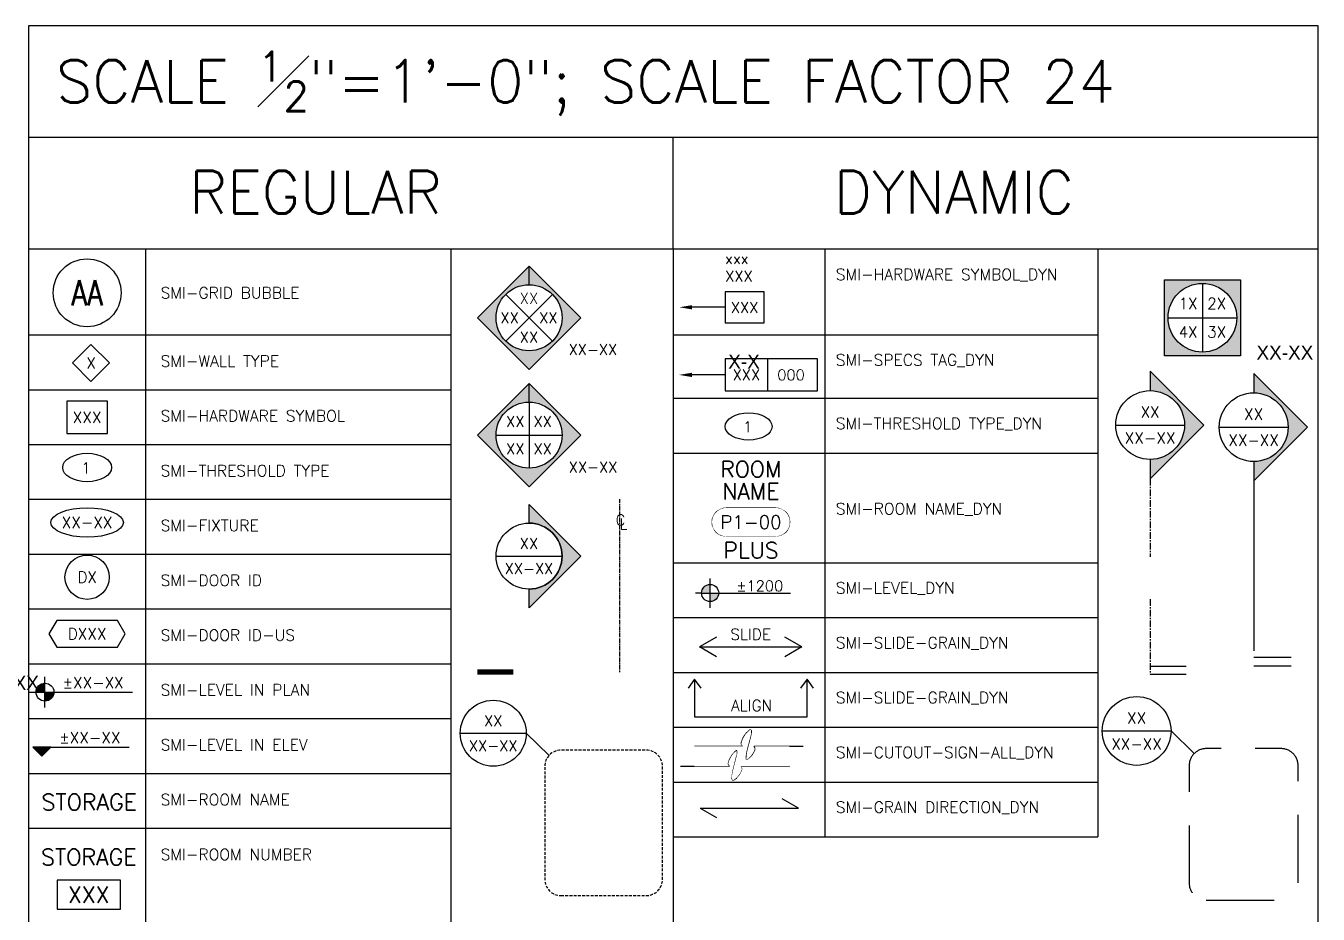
# Model space of a CAD drawing. Header units: inches. Extents: x -11160 to 9368, y -3485 to 2663.
# Drawn here: x -4643.3 to -4415, y 978.6 to 1135.6 of the extents above; entities that cross this region are included whole.
import ezdxf
from ezdxf.enums import TextEntityAlignment as Align

# ---------------------------------------------------------------- set-up
doc = ezdxf.new("R2018")
doc.units = ezdxf.units.IN
doc.header["$MEASUREMENT"] = 0
doc.set_wipeout_variables(frame=1)
for name, pattern in [('AUDIT_D_100415104425-1', [0]), ('CENTER', [2, 1.25, -0.25, 0.25, -0.25]), ('CENTER2', [1.125, 0.75, -0.125, 0.125, -0.125]), ('HIDDENX2', [0.75, 0.5, -0.25]), ('PHANTOM2', [1.25, 0.625, -0.125, 0.125, -0.125, 0.125, -0.125])]:
    doc.linetypes.add(name, pattern=pattern)
doc.layers.add('A-ARCH-NOTE', color=2, linetype='AUDIT_D_100415104425-1', lineweight=20)
doc.layers.add('SM-A-NOTE', color=2, linetype='Continuous')
doc.layers.add('SM-I-Ctrl-Wout', color=197, linetype='Continuous')
doc.styles.add('ATTRIBUTES', font='romans.shx')
doc.styles.add('ATTRIBUTES-1', font='romans.shx', dxfattribs={"height": 0.082031})
doc.styles.add('SIMPLEX', font='simplex.shx')
doc.styles.add('SMI-1', font='romans.shx', dxfattribs={"height": 0.082031})
doc.styles.add('SMI-24', font='romans.shx', dxfattribs={"height": 2})
doc.styles.add('SMM-1', font='romans.shx', dxfattribs={"height": 2})

# ---------------------------------------------------------------- blocks, each defined once
blk = doc.blocks.new('SMI-4way-elev_dyn')
h = blk.add_hatch(color=8)
h.paths.add_polyline_path([(-0.2802, 0.2802), (-0.2802, -0.2802), (0.2802, -0.2802), (0.2802, 0.2802)])
h.paths.add_polyline_path([(0.2531, 0, 1), (-0.2531, 0, 1)], flags=16)
h.paths.add_polyline_path([(-0.1881, -0.1666), (-0.0065, -0.1666), (-0.0065, -0.0436), (-0.1881, -0.0436)], flags=8)
h.paths.add_polyline_path([(0.0221, -0.1666), (0.1998, -0.1666), (0.1998, -0.0436), (0.0221, -0.0436)], flags=8)
h.paths.add_polyline_path([(0.0221, 0.0436), (0.1998, 0.0436), (0.1998, 0.1666), (0.0221, 0.1666)], flags=8)
h.paths.add_polyline_path([(-0.194, 0.0436), (-0.0397, 0.0436), (-0.0397, 0.1666), (-0.194, 0.1666)], flags=8)
at = {"color": 3}
for p, q in [((0, 0.2531), (0, -0.2531)), ((-0.2531, 0), (0.2531, 0))]:
    blk.add_line(p, q, dxfattribs=at)
at = {"color": 8}
blk.add_lwpolyline([(-0.2802, -0.2802), (-0.2802, 0.2802), (0.2802, 0.2802), (0.2802, -0.2802)], close=True, dxfattribs=at)
at = {"color": 3}
blk.add_circle((0, 0), 0.2531, dxfattribs=at)
at = {"color": 8}
blk.add_circle((0, 0), 0.2531, dxfattribs=at)
at = {"color": 2, "style": 'ATTRIBUTES-1'}
for tag, p in [('N1', (-0.1051, 0.1051)), ('N2', (0.1051, 0.1051)), ('N4', (-0.1051, -0.1051)), ('N3', (0.1051, -0.1051))]:
    blk.add_attdef(tag, text='', height=0.082, dxfattribs=at).set_placement(p, align=Align.MIDDLE_CENTER)
at = {"color": 2, "lineweight": 30, "flags": 104}
blk.add_attdef('PAGE', text='', height=0.082, dxfattribs=at).set_placement((0.398, -0.2046), align=Align.TOP_LEFT)
blk = doc.blocks.new('SMI-cline-symbol')
at = {"color": 2, "char_height": 0.082, "width": 2.236011, "style": 'SMI-1'}
for s, insert, attachment_point in [('C', (-0.0294, 0.1137), 1), ('L', (0, 0), 7)]:
    blk.add_mtext(s, dxfattribs=dict(at, insert=insert, attachment_point=attachment_point))
blk = doc.blocks.new('SMI-4_way_angled_elevation_symbol')
at = {"color": 2}
for p, q in [((4.36, 4.36), (-4.36, -4.36)), ((-4.36, 4.36), (4.36, -4.36))]:
    blk.add_line(p, q, dxfattribs=at)
blk.add_circle((0, 0), 6.17, dxfattribs=at)
at = {"color": 2, "style": 'ATTRIBUTES-1'}
for p in [(0, 3.62), (-3.62, 0), (3.62, 0), (0, -3.62)]:
    blk.add_attdef('NO', text='', height=2, dxfattribs=at).set_placement(p, align=Align.MIDDLE_CENTER)
blk.add_attdef('PAGE', text='', height=2, dxfattribs=at).set_placement((7.41, -4.97), align=Align.TOP_LEFT)
blk = doc.blocks.new('SMM-reference-bubble')
at = {"color": 3}
blk.add_line((-6.17, 0), (6.17, 0), dxfattribs=at)
blk.add_circle((0, 0), 6.17, dxfattribs=at)
at = {"color": 2, "style": 'ATTRIBUTES-1'}
for tag, p in [('NO', (0, 2.34)), ('PAGE', (0, -2.34))]:
    blk.add_attdef(tag, text='', height=2, dxfattribs=at).set_placement(p, align=Align.MIDDLE_CENTER)
blk = doc.blocks.new('*U141')
at = {"color": 3}
blk.add_line((0, -44.7), (6.74, -44.7), dxfattribs=at)
at = {"color": 5}
blk.add_line((0, -46.22), (6.74, -46.22), dxfattribs=at)
at = {"color": 5, "linetype": 'CENTER'}
for points in [[(0, -9.66), (0, -24.23)], [(0, -32.17), (0, -46.22)]]:
    blk.add_lwpolyline(points, dxfattribs=at)
blk = doc.blocks.new('*U142')
at = {"layer": 'A-ARCH-NOTE', "color": 3}
blk.add_lwpolyline([(-4.63, -4.76, -1), (-4.63, 0.53), (4.63, 0.53, -1), (4.63, -4.76)], format="xyb", close=True, dxfattribs=at)
at = {"color": 0, "style": 'SIMPLEX'}
blk.add_attdef('P1-00', text='', height=2.5, dxfattribs=at).set_placement((0, -2.11), align=Align.MIDDLE)
at = {"layer": 'A-ARCH-NOTE', "color": 4, "style": 'ATTRIBUTES-1'}
for tag, p in [('RM_NAME2', (0, 6.3)), ('RM_NAME', (0, 2.14)), ('MISC', (0.03, -8.89))]:
    blk.add_attdef(tag, text='', height=3, dxfattribs=at).set_placement(p, align=Align.CENTER)
blk.add_wipeout([(0, 0.53), (4.63, 0.53), (4.91, 0.51), (5.09, 0.49), (5.57, 0.35), (5.95, 0.17), (6.3, -0.07), (6.63, -0.39), (6.93, -0.82), (7.09, -1.15), (7.22, -1.62), (7.27, -2.11), (7.22, -2.61), (7.09, -3.08), (6.93, -3.41), (6.63, -3.84), (6.3, -4.16), (5.95, -4.4), (5.57, -4.58), (5.09, -4.72), (4.91, -4.74), (4.63, -4.76), (0, -4.76), (-4.63, -4.76), (-4.91, -4.74), (-5.09, -4.72), (-5.57, -4.58), (-5.95, -4.4), (-6.3, -4.16), (-6.63, -3.84), (-6.93, -3.41), (-7.09, -3.08), (-7.22, -2.61), (-7.27, -2.11), (-7.22, -1.62), (-7.09, -1.15), (-6.93, -0.82), (-6.63, -0.39), (-6.3, -0.07), (-5.95, 0.17), (-5.57, 0.35), (-5.09, 0.49), (-4.91, 0.51), (-4.63, 0.53)]).dxf.layer = 'SM-I-Ctrl-Wout'
blk = doc.blocks.new('*U145')
at = {"color": 1}
blk.add_lwpolyline([(0, -2.91), (7.29, -2.91), (7.29, 2.91), (0, 2.91)], close=True, dxfattribs=at)
blk.add_lwpolyline([(-6.19, 0.02, 0.8, 0, 0), (-8.59, 0.02, 0, 0, 0)], format="xyseb", dxfattribs=at)
for points in [[(-4.2, 0.02), (-6.19, 0.02)], [(0, 0.02), (-4.2, 0.02)]]:
    blk.add_lwpolyline(points, dxfattribs=at)
at = {"color": 2, "style": 'ATTRIBUTES-1'}
for tag, p in [('NAME2', (0, 9.13)), ('NAME1', (0, 5.82))]:
    blk.add_attdef(tag, text='', height=2, dxfattribs=at).set_placement(p, align=Align.MIDDLE_LEFT)
blk.add_attdef('NO.', text='', height=2, dxfattribs=at).set_placement((3.64, 0), align=Align.MIDDLE_CENTER)
blk = doc.blocks.new('*U200')
at = {"color": 1}
blk.add_line((7.93, 3.02), (7.93, -2.98), dxfattribs=at)
at = {"color": 0}
blk.add_lwpolyline([(0, -2.98), (17.23, -2.98), (17.23, 3.02), (0, 3.02)], close=True, dxfattribs=at)
at = {"color": 1, "linetype": 'ByBlock'}
blk.add_lwpolyline([(-6.22, 0.02, 0.8, 0, 0), (-8.62, 0.02, 0, 0, 0)], format="xyseb", dxfattribs=at)
for points in [[(-4.8, 0.02), (-6.22, 0.02)], [(0, 0.02), (-4.8, 0.02)]]:
    blk.add_lwpolyline(points, dxfattribs=at)
at = {"color": 2, "lineweight": 30, "flags": 104}
blk.add_attdef('NAME', text='', height=2, dxfattribs=at).set_placement((0.57, 3.83), align=Align.BOTTOM_LEFT)
at = {"color": 2, "style": 'SMM-1'}
blk.add_attdef('TYP', text='', height=2, dxfattribs=at).set_placement((3.96, 0.02), align=Align.MIDDLE_CENTER)
blk.add_attdef('XXX', text='', height=2, dxfattribs=at).set_placement((9.73, 0.02), align=Align.MIDDLE_LEFT)
blk = doc.blocks.new('*U147')
at = {"linetype": 'ByBlock'}
for points in [[(-0.328, 0.188), (0.129, 0.188, -0.35878), (0.113, 0.222, -0.158891), (0.191, 0.34, -0.660676), (0.202, 0.336, -0.099894), (0.193, 0.272), (0.16, 0.144, 0.063527), (0.151, 0.074, 0.712672), (0.172, 0.064, 0.165502), (0.24, 0.151, 0.321469), (0.232, 0.188), (0.69, 0.188)], [(-0.457, 0), (0, 0, -0.35878), (-0.015, 0.034, -0.158891), (0.062, 0.152, -0.660676), (0.073, 0.148, -0.099894), (0.064, 0.084), (0.032, -0.044, 0.063527), (0.023, -0.113, 0.712672), (0.043, -0.124, 0.165502), (0.112, -0.036, 0.321469), (0.104, 0), (0.561, 0)]]:
    blk.add_lwpolyline(points, format="xyb", dxfattribs=at)
at = {"color": 191, "linetype": 'ByBlock'}
blk.add_wipeout([(-0.328, 0.188), (-0.328, 0), (0, 0), (-0.007, 0.005), (-0.011, 0.009), (-0.014, 0.014), (-0.016, 0.021), (-0.016, 0.027), (-0.015, 0.034), (-0.012, 0.045), (-0.009, 0.055), (-0.004, 0.067), (0.002, 0.078), (0.009, 0.091), (0.014, 0.099), (0.021, 0.11), (0.027, 0.117), (0.034, 0.125), (0.039, 0.131), (0.046, 0.138), (0.052, 0.144), (0.059, 0.15), (0.065, 0.154), (0.069, 0.154), (0.071, 0.149), (0.073, 0.144), (0.073, 0.131), (0.072, 0.115), (0.07, 0.105), (0.068, 0.096), (0.064, 0.084), (0.061, 0.069), (0.058, 0.059), (0.055, 0.049), (0.052, 0.035), (0.048, 0.02), (0.045, 0.01), (0.041, -0.008), (0.038, -0.019), (0.034, -0.034), (0.031, -0.048), (0.027, -0.063), (0.025, -0.08), (0.023, -0.098), (0.023, -0.117), (0.024, -0.121), (0.026, -0.124), (0.029, -0.126), (0.037, -0.127), (0.046, -0.122), (0.055, -0.115), (0.063, -0.109), (0.074, -0.098), (0.08, -0.091), (0.089, -0.079), (0.096, -0.069), (0.101, -0.06), (0.106, -0.05), (0.112, -0.036), (0.114, -0.026), (0.114, -0.017), (0.111, -0.009), (0.106, -0.002), (0.104, 0), (0.561, 0), (0.561, 0.188), (0.232, 0.188), (0.237, 0.183), (0.24, 0.177), (0.242, 0.171), (0.243, 0.166), (0.243, 0.16), (0.241, 0.154), (0.239, 0.147), (0.236, 0.141), (0.231, 0.13), (0.227, 0.122), (0.22, 0.112), (0.216, 0.106), (0.211, 0.099), (0.205, 0.093), (0.199, 0.086), (0.193, 0.081), (0.187, 0.076), (0.181, 0.071), (0.175, 0.066), (0.172, 0.064), (0.169, 0.062), (0.165, 0.061), (0.162, 0.061), (0.16, 0.061), (0.158, 0.062), (0.155, 0.064), (0.153, 0.066), (0.152, 0.068), (0.151, 0.07), (0.151, 0.074), (0.152, 0.087), (0.153, 0.104), (0.156, 0.126), (0.159, 0.14), (0.162, 0.15), (0.164, 0.16), (0.168, 0.173), (0.169, 0.18), (0.172, 0.19), (0.176, 0.204), (0.179, 0.217), (0.182, 0.228), (0.185, 0.24), (0.189, 0.254), (0.193, 0.27), (0.196, 0.28), (0.198, 0.287), (0.2, 0.298), (0.201, 0.308), (0.202, 0.315), (0.202, 0.326), (0.202, 0.33), (0.201, 0.337), (0.201, 0.337), (0.199, 0.34), (0.198, 0.341), (0.194, 0.342), (0.191, 0.34), (0.186, 0.336), (0.177, 0.328), (0.168, 0.319), (0.16, 0.31), (0.149, 0.297), (0.138, 0.279), (0.131, 0.267), (0.125, 0.255), (0.121, 0.245), (0.117, 0.235), (0.113, 0.222), (0.112, 0.212), (0.113, 0.206), (0.116, 0.199), (0.12, 0.194), (0.123, 0.191), (0.129, 0.188)], dxfattribs=at).dxf.layer = 'SM-I-Ctrl-Wout'
blk = doc.blocks.new('SMI-section_right')
at = {"color": 3}
blk.add_line((-6.17, 0), (6.17, 0), dxfattribs=at)
blk.add_circle((0, 0), 6.17, dxfattribs=at)
at = {"color": 2, "style": 'ATTRIBUTES-1'}
for tag, p in [('NO', (0, 2.34)), ('PAGE', (0, -2.34))]:
    blk.add_attdef(tag, text='', height=2, dxfattribs=at).set_placement(p, align=Align.MIDDLE_CENTER)
blk = doc.blocks.new('SM_TAG FULL ARROW')
for points in [[(6.17, 0), (9.66, 0), (0, 9.66), (-9.66, 0), (-6.17, 0, -1)], [(-6.17, 0), (-9.66, 0), (0, -9.66), (9.66, 0), (6.17, 0, -1)]]:
    blk.add_hatch(color=252).paths.add_polyline_path(points)
at = {"color": 8}
blk.add_line((6.17, 0), (9.66, 0), dxfattribs=at)
blk.add_line((6.17, 0), (9.66, 0), dxfattribs=at)
blk.add_lwpolyline([(-9.66, 0), (0, 9.66), (9.66, 0), (0, -9.66)], close=True, dxfattribs=at)
blk.add_circle((0, 0), 6.17, dxfattribs=at)
blk = doc.blocks.new('SMI-4_way_elevation_symbol')
at = {"color": 3}
for p, q in [((0, 6.17), (0, -6.17)), ((-6.17, 0), (6.17, 0))]:
    blk.add_line(p, q, dxfattribs=at)
blk.add_circle((0, 0), 6.17, dxfattribs=at)
at = {"color": 2, "style": 'ATTRIBUTES-1'}
for p in [(-2.56, 2.56), (2.56, 2.56), (-2.56, -2.56), (2.56, -2.56)]:
    blk.add_attdef('NO', text='', height=2, dxfattribs=at).set_placement(p, align=Align.MIDDLE_CENTER)
blk.add_attdef('PAGE', text='', height=2, dxfattribs=at).set_placement((7.44, -4.99), align=Align.TOP_LEFT)
blk = doc.blocks.new('SM_TAG ARROW')
blk.add_hatch(color=8).paths.add_polyline_path([(0, -6.17), (0, -9.66), (9.66, 0), (0, 9.66), (0, 6.17, -1)])
at = {"color": 8}
blk.add_lwpolyline([(0, -6.17, 1), (0, 6.17), (0, 9.66), (9.66, 0), (0, -9.66)], format="xyb", close=True, dxfattribs=at)
blk = doc.blocks.new('*U149')
at = {"color": 3}
blk.add_ellipse((4.3, -0.07), major_axis=(4.38, 0), ratio=0.581778, dxfattribs=at)
at = {"color": 2, "style": 'ATTRIBUTES-1'}
blk.add_attdef('TRASH_NO.', text='', height=2, dxfattribs=at).set_placement((4.13, -1.14), align=Align.CENTER)
blk = doc.blocks.new('*U150')
h = blk.add_hatch(color=9)
h.paths.add_polyline_path([(0, 1.6, 0.414214), (-1.6, 0), (0, 0)])
h.paths.add_polyline_path([(1.6, 0), (0, 0), (0, -1.6, 0.414214)])
at = {"color": 3}
for p, q in [((0, -2.75), (0, 2.75)), ((-1.6, 0), (-2.75, 0)), ((-1.6, 0), (15.05, 0))]:
    blk.add_line(p, q, dxfattribs=at)
blk.add_circle((0, 0), 1.6, dxfattribs=at)
at = {"color": 2, "style": 'ATTRIBUTES-1'}
blk.add_attdef('LEVEL', text='', height=2, dxfattribs=at).set_placement((4.92, -0.27), align=Align.BOTTOM_LEFT)
blk = doc.blocks.new('SMI-grain_direction_DYN')
for p, q in [((0, 0), (3.05, -1.76)), ((0, 0), (18.36, 0)), ((18.36, 0), (15.31, 1.76))]:
    blk.add_line(p, q)
blk = doc.blocks.new('*U157')
at = {"color": 1}
for points in [[(0.0477, -0.0674), (0, 0), (-0.0477, -0.0674)], [(0, 0), (0, -0.2781), (0.8279, -0.2781), (0.8279, 0)], [(0.8755, -0.0674), (0.8279, 0), (0.7802, -0.0674)]]:
    blk.add_lwpolyline(points, dxfattribs=at)
at = {"color": 2, "style": 'SMM-1', "flags": 8}
blk.add_attdef('ALIGN', text='', height=0.082, dxfattribs=at).set_placement((0.4191, -0.194), align=Align.MIDDLE_CENTER)
blk = doc.blocks.new('SMI-walltype')
at = {"color": 3}
blk.add_lwpolyline([(-0.0013, -0.1357), (0.1348, 0.0004), (-0.0013, 0.1365), (-0.1374, 0.0004)], close=True, dxfattribs=at)
at = {"color": 2, "style": 'ATTRIBUTES-1'}
blk.add_attdef('WALL_TYPE_NO.', text='', height=0.082, dxfattribs=at).set_placement((0, 0), align=Align.MIDDLE_CENTER)
blk = doc.blocks.new('*U163')
at = {"color": 1}
for p, q in [((-0.2515, 0.0722), (-0.3765, 0)), ((0.3765, 0), (0.2515, -0.0722))]:
    blk.add_line(p, q, dxfattribs=at)
blk.add_lwpolyline([(-0.2515, -0.0722), (-0.3765, 0), (0.3765, 0), (0.2515, 0.0722)], dxfattribs=at)
at = {"color": 2, "style": 'SMI-1', "flags": 8}
blk.add_attdef('TEXT', text='', height=0.082, dxfattribs=at).set_placement((0, 0.0925), align=Align.MIDDLE_CENTER)
blk = doc.blocks.new('*U164')
at = {"color": 5, "linetype": 'CENTER'}
blk.add_line((0, -0.3963), (0, -1.7573), dxfattribs=at)
at = {"color": 3}
blk.add_line((0, -1.6948), (0.2763, -1.6948), dxfattribs=at)
at = {"color": 5}
blk.add_line((0, -1.7573), (0.2763, -1.7573), dxfattribs=at)
blk = doc.blocks.new('*U204')
h = blk.add_hatch(color=8)
edge = h.paths.add_edge_path()
edge.add_line((0.3963, 0), (0, 0.3963))
edge.add_line((0, 0.3963), (0, 0.2531))
edge.add_arc((0, 0), 0.2531, -90, 90, ccw=False)
edge.add_line((0, -0.2531), (0, -0.3963))
edge.add_line((0, -0.3963), (0.3963, 0))
at = {"color": 3}
blk.add_line((-0.2531, 0), (0.2531, 0), dxfattribs=at)
at = {"color": 8}
blk.add_lwpolyline([(0.3963, 0), (0, 0.3963), (0, 0.2531, -1), (0, -0.2531), (0, -0.3963)], format="xyb", close=True, dxfattribs=at)
at = {"color": 3}
blk.add_circle((0, 0), 0.2531, dxfattribs=at)
at = {"color": 2, "style": 'SMI-1', "flags": 8}
for tag, p in [('NO', (0, 0.096)), ('PAGE', (0, -0.096))]:
    blk.add_attdef(tag, text='', height=0.082, dxfattribs=at).set_placement(p, align=Align.MIDDLE_CENTER)
blk = doc.blocks.new('SMI-room_number')
at = {"color": 3}
blk.add_lwpolyline([(0, -0.1074), (0.4683, -0.1074), (0.4683, 0.1074), (0, 0.1074)], close=True, dxfattribs=at)
at = {"color": 4, "style": 'ATTRIBUTES'}
blk.add_attdef('R_NAME', text='', height=0.1197, dxfattribs=at).set_placement((0.2341, 0.2773), align=Align.MIDDLE_CENTER)
at = {"color": 2, "style": 'ATTRIBUTES'}
blk.add_attdef('NO.', text='', height=0.1197, dxfattribs=at).set_placement((0.2341, 0), align=Align.MIDDLE_CENTER)
blk = doc.blocks.new('SMI-room_name')
at = {"color": 4, "style": 'ATTRIBUTES'}
blk.add_attdef('R_NAME', text='', height=0.1197, dxfattribs=at).set_placement((0, 0), align=Align.MIDDLE_CENTER)
blk = doc.blocks.new('*U205')
at = {"color": 3}
for p, q in [((-0.6397, 0.6876), (-0.1335, 0.6876)), ((-0.1335, 0.6876), (0.0366, 0.521))]:
    blk.add_line(p, q, dxfattribs=at)
at = {"color": 3, "linetype": 'HIDDENX2', "flags": 128}
blk.add_lwpolyline([(0.125, -0.5576), (0.6769, -0.5576, 0.414214), (0.8019, -0.4326), (0.8019, 0.4326, 0.414214), (0.6769, 0.5576), (0.125, 0.5576, 0.414214), (0, 0.4326), (0, -0.4326, 0.414214)], format="xyb", close=True, dxfattribs=at)
at = {"color": 3}
blk.add_circle((-0.3866, 0.6876), 0.2531, dxfattribs=at)
at = {"color": 2, "style": 'SMI-1', "flags": 8}
for tag, p in [('#', (-0.3866, 0.7836)), ('##', (-0.3866, 0.5916))]:
    blk.add_attdef(tag, text='', height=0.082, dxfattribs=at).set_placement(p, align=Align.MIDDLE_CENTER)
blk = doc.blocks.new('SMI-grid_bubble')
at = {"linetype": 'Continuous'}
blk.add_circle((0, 0), 0.25, dxfattribs=at)
at = {"color": 2, "linetype": 'Continuous', "style": 'SMI-1', "width": 0.8}
blk.add_attdef('XX', text='', height=0.1875, dxfattribs=at).set_placement((0, 0), align=Align.MIDDLE_CENTER)
blk = doc.blocks.new('SMI-hardware_symbol')
at = {"color": 1}
blk.add_lwpolyline([(-0.1493, -0.1193), (0.1494, -0.1193), (0.1494, 0.1192), (-0.1493, 0.1192)], close=True, dxfattribs=at)
at = {"color": 2, "style": 'ATTRIBUTES-1'}
blk.add_attdef('NO.', text='', height=0.082, dxfattribs=at).set_placement((0, 0), align=Align.MIDDLE_CENTER)
blk = doc.blocks.new('SMI-trash_type')
at = {"color": 3}
blk.add_ellipse((0, 0), major_axis=(0.1797, 0), ratio=0.581778, dxfattribs=at)
at = {"color": 2, "style": 'ATTRIBUTES-1'}
blk.add_attdef('TRASH_NO.', text='', height=0.082, dxfattribs=at).set_placement((-0.0072, -0.0441), align=Align.CENTER)
blk = doc.blocks.new('SMI-fixture')
at = {"color": 3}
blk.add_ellipse((0, 0), major_axis=(0.2668, 0), ratio=0.405564, dxfattribs=at)
at = {"color": 2, "style": 'ATTRIBUTES-1'}
blk.add_attdef('FIXTURE_NO.', text='', height=0.082, dxfattribs=at).set_placement((0, 0), align=Align.MIDDLE_CENTER)
blk = doc.blocks.new('SMI-door-ID')
at = {"color": 2}
blk.add_circle((-0.001, -0.0007), 0.1633, dxfattribs=at)
at = {"color": 2, "style": 'ATTRIBUTES-1'}
blk.add_attdef('DOOR_NO.', text='', height=0.082, dxfattribs=at).set_placement((0, 0), align=Align.MIDDLE_CENTER)
blk = doc.blocks.new('SMI-door-ID-US')
at = {"color": 2}
blk.add_lwpolyline([(0.2243, 0.0986), (-0.2241, 0.0986), (-0.281, 0), (-0.2241, -0.0986), (0.2243, -0.0986), (0.2812, 0)], close=True, dxfattribs=at)
at = {"color": 2, "style": 'ATTRIBUTES-1'}
blk.add_attdef('DOOR_ID', text='', height=0.082, dxfattribs=at).set_placement((0, 0), align=Align.MIDDLE_CENTER)
blk = doc.blocks.new('SMI-level_in_plan')
at = {"color": 3}
for p, q in [((0, -0.1129), (0, 0.1129)), ((-0.1129, 0), (0.6433, 0)), ((-0.0652, 0.0089), (-0.0089, 0.0652)), ((-0.0641, 0), (0.0016, 0.0658)), ((-0.062, 0.022), (-0.022, 0.062)), ((-0.0542, 0), (0, 0.0542)), ((-0.0442, 0), (0, 0.0442)), ((-0.0343, 0), (0, 0.0343)), ((-0.0244, 0), (0, 0.0244)), ((-0.0144, 0), (0, 0.0144)), ((-0.0045, 0), (0, 0.0045)), ((0.0641, 0), (-0.0016, -0.0658)), ((0.0045, 0), (0, -0.0045)), ((0.0244, 0), (0, -0.0244)), ((0.0144, 0), (0, -0.0144)), ((0.0343, 0), (0, -0.0343)), ((0.0442, 0), (0, -0.0442)), ((0.0542, 0), (0, -0.0542)), ((0.0652, -0.0089), (0.0089, -0.0652)), ((0.062, -0.022), (0.022, -0.062))]:
    blk.add_line(p, q, dxfattribs=at)
blk.add_circle((0, 0), 0.0658, dxfattribs=at)
at = {"color": 2, "style": 'ATTRIBUTES-1'}
blk.add_attdef('LEVEL', text='', height=0.082, dxfattribs=at).set_placement((0.3545, 0.0702), align=Align.MIDDLE_CENTER)
blk = doc.blocks.new('SMI-level_in_elev')
at = {"color": 3}
for p, q in [((-0.0658, 0.0658), (0.6433, 0.0658)), ((-0.06, 0.06), (-0.0542, 0.0658)), ((-0.055, 0.055), (-0.0442, 0.0658)), ((-0.05, 0.05), (-0.0343, 0.0658)), ((-0.0451, 0.0451), (-0.0244, 0.0658)), ((-0.0401, 0.0401), (-0.0144, 0.0658)), ((-0.0351, 0.0351), (-0.0045, 0.0658)), ((0.0045, 0.0658), (-0.0307, 0.0307)), ((0.0144, 0.0658), (-0.0257, 0.0257)), ((0.0244, 0.0658), (-0.0207, 0.0207)), ((0.0343, 0.0658), (-0.0157, 0.0157)), ((0.0442, 0.0658), (-0.0108, 0.0108)), ((0.0542, 0.0658), (-0.0058, 0.0058)), ((0.0641, 0.0658), (-0.0008, 0.0008))]:
    blk.add_line(p, q, dxfattribs=at)
blk.add_lwpolyline([(-0.0658, 0.0658), (0, 0), (0.0658, 0.0658), (-0.0658, 0.0658)], dxfattribs=at)
at = {"color": 2, "style": 'ATTRIBUTES-1'}
blk.add_attdef('LEVEL', text='', height=0.082, dxfattribs=at).set_placement((0.3545, 0.136), align=Align.MIDDLE_CENTER)

msp = doc.modelspace()

# ---------------------------------------------------------------- linework, layer by layer
at = {"color": 30}
msp.add_line((-4528.89782, 1096.07509), (-4528.89782, 1115.82373), dxfattribs=at)
for p, q in [((-4622.16266, 1096.07509), (-4622.16266, 932.99147)), ((-4568.19026, 1096.07509), (-4568.19026, 923.30146)), ((-4502.15426, 1096.07509), (-4502.15426, 992.21636)), ((-4453.89499, 1096.07509), (-4453.89499, 992.21636)), ((-4642.82051, 1080.95327), (-4568.19026, 1080.95327)), ((-4528.89782, 1080.95327), (-4453.89499, 1080.95327)), ((-4642.82051, 1071.26326), (-4568.19026, 1071.26326)), ((-4528.89782, 1069.73645), (-4453.89499, 1069.73645)), ((-4642.82051, 1061.57325), (-4568.19026, 1061.57325)), ((-4528.89782, 1060.04644), (-4453.89499, 1060.04644)), ((-4642.82051, 1051.88324), (-4568.19026, 1051.88324)), ((-4642.82051, 1042.19323), (-4568.19026, 1042.19323)), ((-4642.82051, 1032.50322), (-4568.19026, 1032.50322)), ((-4528.89782, 1030.97641), (-4453.89499, 1030.97641)), ((-4642.82051, 1022.81321), (-4568.19026, 1022.81321)), ((-4528.89782, 1021.2864), (-4453.89499, 1021.2864)), ((-4642.82051, 1013.1232), (-4568.19026, 1013.1232)), ((-4642.82051, 1003.43319), (-4568.19026, 1003.43319)), ((-4642.82051, 993.74318), (-4568.19026, 993.74318)), ((-4528.89782, 992.21636), (-4453.89499, 992.21636))]:
    msp.add_line(p, q)
at = {"color": 8, "linetype": 'CENTER2'}
msp.add_line((-4538.40472, 1051.92902), (-4538.40472, 1021.34655), dxfattribs=at)
at = {"color": 3}
msp.add_line((-4554.87707, 1010.53773), (-4550.85286, 1006.61888), dxfattribs=at)
at = {"color": 30}
for points in [[(-4414.97513, 1115.82373), (-4414.97513, 1135.57236), (-4642.82051, 1135.57236), (-4642.82051, 1115.82373)], [(-4414.97513, 1096.07509), (-4414.97513, 1115.82373), (-4642.82051, 1115.82373), (-4642.82051, 1096.07509)], [(-4528.89782, 1096.07509), (-4642.82051, 1096.07509), (-4642.82051, 903.92144), (-4528.89782, 903.92144)]]:
    msp.add_lwpolyline(points, dxfattribs=at)
msp.add_lwpolyline([(-4528.89782, 903.92144), (-4414.97513, 903.92144), (-4414.97513, 1096.07509), (-4528.89782, 1096.07509)], close=True, dxfattribs=at)
at = {"color": 5, "linetype": 'PHANTOM2', "ltscale": 0.5}
msp.add_lwpolyline([(-4563.53451, 1051.92902, 0, 0, 0), (-4563.53451, 1021.34655, 0.94488, 0.94488, 0), (-4557.1681, 1021.34655, 0, 0, 0)], format="xyseb", dxfattribs=at)
at = {"color": 3, "linetype": 'HIDDENX2', "flags": 128}
msp.add_lwpolyline([(-4548.73747, 981.84846), (-4533.67392, 981.84846, 0.414213562), (-4530.79392, 984.72846), (-4530.79392, 1004.66451, 0.414213562), (-4533.67392, 1007.54451), (-4548.73747, 1007.54451, 0.414213562), (-4551.61747, 1004.66451), (-4551.61747, 984.72846, 0.414213562)], format="xyb", close=True, dxfattribs=at)

# ---------------------------------------------------------------- block references
at = {"color": 0}
ref = msp.add_blockref('SMI-grid_bubble', (-4632.45713, 1088.38406), dxfattribs=dict(at, xscale=24, yscale=24, zscale=24))
ref.add_attrib('XX', 'AA', dxfattribs={"color": 0, "linetype": 'Continuous', "height": 4.5, "style": 'SMI-1', "width": 0.8}).set_placement((-4632.45713, 1088.38406), align=Align.MIDDLE_CENTER)
for name, p, xscale, yscale, zscale, values in [('*U145', (-4519.7283, 1085.80735), 0.9448818897637795, 0.9448818897637795, 0.9448818897637795, {'NO.': 'XXX', 'NAME1': 'XXX', 'NAME2': 'xxx'}), ('*U204', (-4444.655, 1065.01577), 24, 24, 24, {'NO': 'XX', 'PAGE': 'XX-XX'}), ('*U204', (-4426.36756, 1064.63532), 24, 24, 24, {'NO': 'XX', 'PAGE': 'XX-XX'}), ('SMI-hardware_symbol', (-4632.45827, 1066.37506), 24, 24, 24, {'NO.': 'XXX'}), ('*U149', (-4519.65765, 1064.83144), 0.9448818897637795, 0.9448818897637795, 0.9448818897637795, {'TRASH_NO.': '1'}), ('SMI-section_right', (-4554.38977, 1041.8439), 0.9448818897637795, 0.9448818897637795, 0.9448818897637795, {'NO': 'XX', 'PAGE': 'XX-XX'}), ('*U150', (-4522.3974, 1035.32005), 0.9448818897637795, 0.9448818897637795, 0.9448818897637795, {'LEVEL': '%%p1200'}), ('SMI-door-ID-US', (-4632.45876, 1028.10146), 24, 24, 24, {'DOOR_ID': 'DXXX'}), ('*U163', (-4515.23166, 1025.79785), 24, 24, 24, {'TEXT': 'SLIDE'}), ('*U157', (-4525.13089, 1020.10419), 24, 24, 24, {'ALIGN': 'ALIGN'}), ('SMM-reference-bubble', (-4560.70907, 1010.53773), 0.9448818897637795, 0.9448818897637795, 0.9448818897637795, {'NO': 'XX', 'PAGE': 'XX-XX'}), ('*U205', (-4437.76563, 994.43566), 24, 24, 24, {'#': 'XX', '##': 'XX-XX'}), ('SMI-room_name', (-4632.08158, 998.37441), 24, 24, 24, {'R_NAME': 'STORAGE'}), ('SMI-room_number', (-4637.77632, 982.00158), 24, 24, 24, {'NO.': 'XXX', 'R_NAME': 'STORAGE'})]:
    msp.add_blockref(name, p, dxfattribs=dict(xscale=xscale, yscale=yscale, zscale=zscale)).add_auto_attribs(values)
at = {"xscale": 0.9448818897637817, "yscale": 0.9448818897637817, "zscale": 0.9448818897637817, "rotation": 90}
for p in [(-4554.38977, 1083.98245), (-4554.38977, 1063.24057)]:
    msp.add_blockref('SM_TAG FULL ARROW', p, dxfattribs=at)
ref = msp.add_blockref('SMI-4_way_angled_elevation_symbol', (-4554.38977, 1083.98245), dxfattribs=dict(xscale=0.9448818897637795, yscale=0.9448818897637795, zscale=0.9448818897637795))
ref.add_attrib('PAGE', 'XX-XX', dxfattribs={"color": 2, "height": 1.89, "style": 'ATTRIBUTES-1'}).set_placement((-4547.38947, 1079.28996), align=Align.TOP_LEFT)
ref.add_attrib('NO', 'XX', dxfattribs={"color": 2, "height": 1.89, "style": 'ATTRIBUTES-1'}).set_placement((-4557.81489, 1083.98245), align=Align.MIDDLE_CENTER)
ref.add_attrib('NO', 'XX', dxfattribs={"color": 2, "height": 1.89, "style": 'ATTRIBUTES-1'}).set_placement((-4554.38977, 1080.55733), align=Align.MIDDLE_CENTER)
ref.add_attrib('NO', 'XX', dxfattribs={"color": 2, "height": 1.89, "style": 'ATTRIBUTES-1'}).set_placement((-4550.96465, 1083.98245), align=Align.MIDDLE_CENTER)
ref.add_attrib('NO', 'XX', dxfattribs={"color": 2, "height": 1.89, "style": 'ATTRIBUTES-1'}).set_placement((-4554.38977, 1087.40756), align=Align.MIDDLE_CENTER)
ref = msp.add_blockref('SMI-4way-elev_dyn', (-4435.42046, 1083.98245), dxfattribs=dict(xscale=23.99999999999998, yscale=23.99999999999998, zscale=23.99999999999998))
ref.add_attrib('N1', '1X', dxfattribs={"color": 2, "height": 1.96875, "style": 'ATTRIBUTES-1'}).set_placement((-4437.9433, 1086.50528), align=Align.MIDDLE_CENTER)
ref.add_attrib('N2', '2X', dxfattribs={"color": 2, "height": 1.96875, "style": 'ATTRIBUTES-1'}).set_placement((-4432.89763, 1086.50528), align=Align.MIDDLE_CENTER)
ref.add_attrib('N3', '3X', dxfattribs={"color": 2, "height": 1.96875, "style": 'ATTRIBUTES-1'}).set_placement((-4432.89763, 1081.45961), align=Align.MIDDLE_CENTER)
ref.add_attrib('N4', '4X', dxfattribs={"color": 2, "height": 1.96875, "style": 'ATTRIBUTES-1'}).set_placement((-4437.9433, 1081.45961), align=Align.MIDDLE_CENTER)
lines = msp.add_mtext('XX-XX', dxfattribs={"color": 2, "insert": (-4425.86825, 1079.07102), "char_height": 2.5, "attachment_point": 1})
ref.add_attrib('PAGE', '', (-4425.86825, 1079.07102), dxfattribs={"flags": 104}).embed_mtext(lines)
at = {"color": 0, "xscale": 24, "yscale": 24, "zscale": 24}
for name, p, values in [('SMI-walltype', (-4631.75051, 1075.98355), {'WALL_TYPE_NO.': 'X'}), ('SMI-trash_type', (-4632.45713, 1057.50438), {'TRASH_NO.': '1'}), ('SMI-fixture', (-4632.45713, 1047.79284), {'FIXTURE_NO.': 'XX-XX'}), ('SMI-door-ID', (-4632.43273, 1038.12425), {'DOOR_NO.': 'DX'}), ('SMI-level_in_plan', (-4639.90647, 1017.80972), {'LEVEL': '%%pXX-XX'}), ('SMI-level_in_elev', (-4640.47142, 1006.50605), {'LEVEL': '%%pXX-XX'})]:
    msp.add_blockref(name, p, dxfattribs=at).add_auto_attribs(values)
at = {"color": 1}
ref = msp.add_blockref('*U200', (-4519.7283, 1073.85823), dxfattribs=dict(at, xscale=0.9448818897637795, yscale=0.9448818897637795, zscale=0.9448818897637795))
ref.add_attrib('TYP', 'XXX', dxfattribs={"layer": 'SM-A-NOTE', "height": 1.889764, "style": 'SMM-1'}).set_placement((-4515.98205, 1073.87764), align=Align.MIDDLE_CENTER)
ref.add_attrib('XXX', '000', dxfattribs={"layer": 'SM-A-NOTE', "height": 1.889764, "style": 'SMM-1'}).set_placement((-4510.53234, 1073.87764), align=Align.MIDDLE_LEFT)
lines = msp.add_mtext('X-X', dxfattribs={"color": 2, "insert": (-4519.19174, 1077.47302), "char_height": 2.5, "attachment_point": 1})
ref.add_attrib('NAME', '', (-4519.19174, 1077.47302), dxfattribs={"flags": 104}).embed_mtext(lines)
ref = msp.add_blockref('SMI-4_way_elevation_symbol', (-4554.38977, 1063.24057), dxfattribs=dict(xscale=0.9448818897637795, yscale=0.9448818897637795, zscale=0.9448818897637795))
ref.add_attrib('PAGE', 'XX-XX', dxfattribs={"color": 2, "height": 1.89, "style": 'ATTRIBUTES-1'}).set_placement((-4547.36326, 1058.5256), align=Align.TOP_LEFT)
ref.add_attrib('NO', 'XX', dxfattribs={"color": 2, "height": 1.89, "style": 'ATTRIBUTES-1'}).set_placement((-4556.81169, 1060.81865), align=Align.MIDDLE_CENTER)
ref.add_attrib('NO', 'XX', dxfattribs={"color": 2, "height": 1.89, "style": 'ATTRIBUTES-1'}).set_placement((-4551.96785, 1060.81865), align=Align.MIDDLE_CENTER)
ref.add_attrib('NO', 'XX', dxfattribs={"color": 2, "height": 1.89, "style": 'ATTRIBUTES-1'}).set_placement((-4551.96785, 1065.6625), align=Align.MIDDLE_CENTER)
ref.add_attrib('NO', 'XX', dxfattribs={"color": 2, "height": 1.89, "style": 'ATTRIBUTES-1'}).set_placement((-4556.81169, 1065.6625), align=Align.MIDDLE_CENTER)
for name, p, xscale, yscale, zscale in [('*U141', (-4444.655, 1064.63532), 0.9448818897637795, 0.9448818897637795, 0.9448818897637795), ('*U164', (-4426.36756, 1064.63532), 24, 24, 24), ('SM_TAG ARROW', (-4554.38977, 1041.8439), 0.9448818897637795, 0.9448818897637795, 0.9448818897637795), ('SMI-cline-symbol', (-4538.40472, 1046.57604), 23.04000000000001, 23.04000000000001, 23.04000000000001), ('SMI-grain_direction_DYN', (-4524.13603, 997.28414), 0.9448818897637795, 0.9448818897637795, 0.9448818897637795)]:
    msp.add_blockref(name, p, dxfattribs=dict(xscale=xscale, yscale=yscale, zscale=zscale))
ref = msp.add_blockref('SMI-4way-elev_dyn', (-4657.38065, 1023.96211), dxfattribs=dict(xscale=15.99999999999999, yscale=15.99999999999999, zscale=15.99999999999999))
ref.add_attrib('N1', '1X', dxfattribs={"color": 2, "height": 1.3125, "style": 'ATTRIBUTES-1'}).set_placement((-4659.06255, 1025.644), align=Align.MIDDLE_CENTER)
ref.add_attrib('N2', '2X', dxfattribs={"color": 2, "height": 1.3125, "style": 'ATTRIBUTES-1'}).set_placement((-4655.69876, 1025.644), align=Align.MIDDLE_CENTER)
ref.add_attrib('N3', '3X', dxfattribs={"color": 2, "height": 1.3125, "style": 'ATTRIBUTES-1'}).set_placement((-4655.69876, 1022.28022), align=Align.MIDDLE_CENTER)
ref.add_attrib('N4', '4X', dxfattribs={"color": 2, "height": 1.3125, "style": 'ATTRIBUTES-1'}).set_placement((-4659.06255, 1022.28022), align=Align.MIDDLE_CENTER)
lines = msp.add_mtext('XX-XX', dxfattribs={"color": 2, "insert": (-4651.01251, 1020.68782), "char_height": 2.5, "attachment_point": 1})
ref.add_attrib('PAGE', '', (-4651.01251, 1020.68782), dxfattribs={"flags": 104}).embed_mtext(lines)

# ---------------------------------------------------------------- texts
at = {"char_height": 7.5, "width": 218.5069264, "attachment_point": 1, "style": 'SMI-24'}
for s, insert in [('\\A1;SCALE {\\H0.7x;\\S1#2;}"=1\'-0"; SCALE FACTOR 24 ', (-4637.96704, 1131.0043)), ('REGULAR', (-4614.45116, 1109.92481)), ('DYNAMIC', (-4500.52848, 1109.92481))]:
    msp.add_mtext(s, dxfattribs=dict(at, insert=insert))
at = {"color": 2, "char_height": 2, "attachment_point": 7, "style": 'SMI-24'}
for s, insert in [('SMI-HARDWARE SYMBOL_DYN', (-4500.1823, 1090.44567)), ('SMI-GRID BUBBLE', (-4619.46579, 1087.37549)), ('SMI-WALL TYPE', (-4619.46579, 1075.32384)), ('SMI-SPECS TAG_DYN', (-4500.1823, 1075.32384)), ('SMI-HARDWARE SYMBOL', (-4619.46579, 1065.63383)), ('SMI-THRESHOLD TYPE_DYN', (-4500.1823, 1064.10702)), ('SMI-THRESHOLD TYPE', (-4619.46579, 1055.94382)), ('SMI-ROOM NAME_DYN', (-4500.1823, 1049.02472)), ('SMI-FIXTURE', (-4619.46579, 1046.25381)), ('SMI-DOOR ID', (-4619.46579, 1036.5638)), ('SMI-LEVEL_DYN', (-4500.1823, 1035.03699)), ('SMI-DOOR ID-US', (-4619.46579, 1026.87379)), ('SMI-SLIDE-GRAIN_DYN', (-4500.1823, 1025.34698)), ('SMI-LEVEL IN PLAN', (-4619.46579, 1017.18378)), ('SMI-SLIDE-GRAIN_DYN', (-4500.1823, 1015.65697)), ('SMI-LEVEL IN ELEV', (-4619.46579, 1007.49377)), ('SMI-CUTOUT-SIGN-ALL_DYN', (-4500.1823, 1005.96696)), ('SMI-ROOM NAME', (-4619.46579, 997.80376)), ('SMI-GRAIN DIRECTION_DYN', (-4500.1823, 996.27695)), ('SMI-ROOM NUMBER', (-4619.46579, 988.11375))]:
    msp.add_mtext(s, dxfattribs=dict(at, insert=insert))

# ---------------------------------------------------------------- next in the draw order: block references
at = {"color": 2, "xscale": 0.9448818897637795, "yscale": 0.9448818897637795, "zscale": 0.9448818897637795}
msp.add_blockref('*U142', (-4515.18743, 1049.85706), dxfattribs=at).add_auto_attribs({'MISC': 'PLUS', 'RM_NAME': 'NAME', 'RM_NAME2': 'ROOM', 'P1-00': 'P1-00'})
at = {"xscale": 18.89763779527559, "yscale": 18.89763779527559, "zscale": 18.89763779527559}
msp.add_blockref('*U147', (-4518.97582, 1004.68985), dxfattribs=at)

# ---------------------------------------------------------------- next in the draw order: linework, layer by layer
for p, q in [((-4528.89782, 1040.66642), (-4453.89499, 1040.66642)), ((-4528.89782, 1011.59638), (-4453.89499, 1011.59638)), ((-4528.89782, 1001.90637), (-4453.89499, 1001.90637))]:
    msp.add_line(p, q)

doc.saveas('drawing.dxf')
